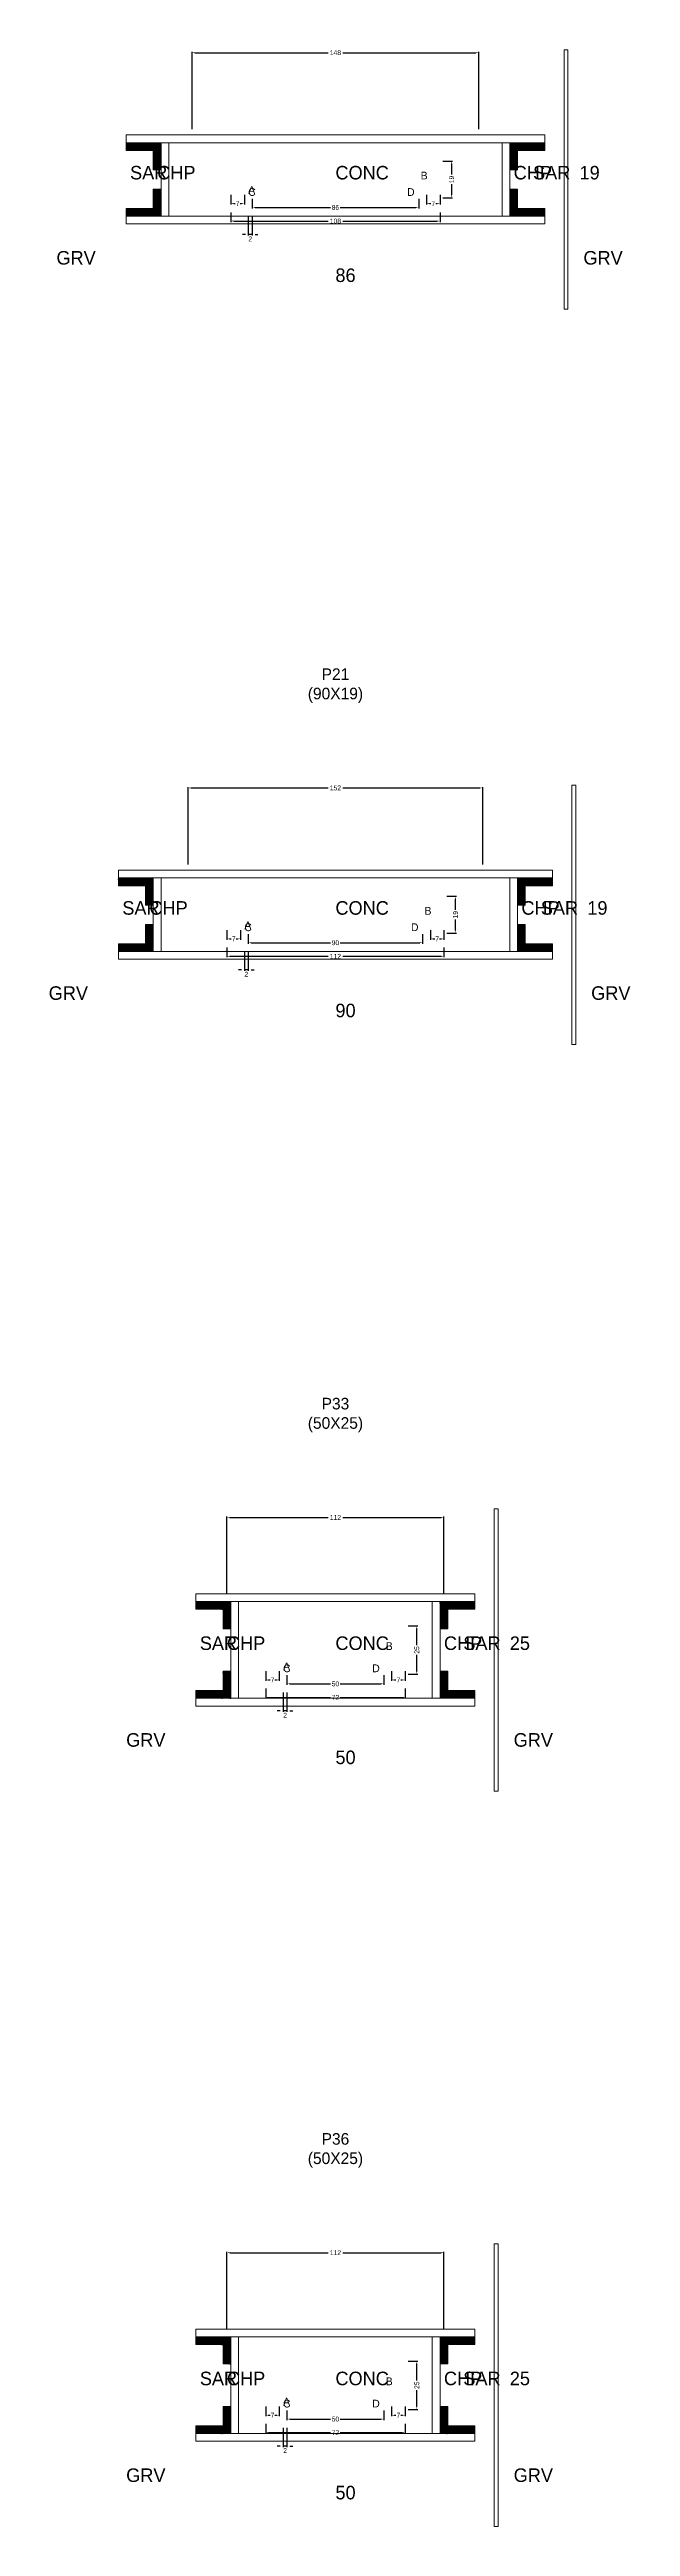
# Model space of a CAD drawing. Header units: centimetres. Extents: x -10500 to 4299, y -11026 to 295.
# Drawn here: x -148 to 152, y -3733 to -2453 of the extents above; entities that cross this region are included whole.
import ezdxf

# ---------------------------------------------------------------- set-up
doc = ezdxf.new("R2010")
doc.units = ezdxf.units.CM
for name, color, linetype in [('COTA', 241, 'Continuous'), ('Hachura', 251, 'Continuous'), ('NOMENCLATURA', 7, 'Continuous'), ('SARRAFO', 251, 'Continuous'), ('Texto Seção', 7, 'Continuous')]:
    doc.layers.add(name, color=color, linetype=linetype)
doc.dimstyles.new('cotax2', dxfattribs={"dimtxt": 2.5, "dimasz": 1.5, "dimexe": 0.5, "dimexo": 0.5, "dimgap": 0.5, "dimtad": 1, "dimcen": 2.5, "dimazin": 3, "dimtfac": 1, "dimtmove": 0, "dimatfit": 3})

# ---------------------------------------------------------------- blocks, each defined once
blk = doc.blocks.new('_CLOSEDFILLED')
at = {"color": 0, "linetype": 'BYBLOCK'}
blk.add_solid([(-1, 0.16), (0, 0), (-1, -0.16)], dxfattribs=at)
blk = doc.blocks.new('*D244')
for p, q in [((-54, -2537), (-54, -2542)), ((-52.5, -2541.5), (-3.75, -2541.5)), ((3.75, -2541.5), (52.5, -2541.5)), ((54, -2537), (54, -2542))]:
    blk.add_line(p, q)
at = {"layer": 'Defpoints'}
for p in [(-54, -2536.5), (-54, -2541.5), (54, -2536.5)]:
    blk.add_point(p, dxfattribs=at)
at = {"layer": 'COTA', "xscale": 1.5, "yscale": 1.5, "rotation": 180}
blk.add_blockref('_CLOSEDFILLED', (-54, -2541.5), dxfattribs=at)
at = {"layer": 'COTA', "xscale": 1.5, "yscale": 1.5}
blk.add_blockref('_CLOSEDFILLED', (54, -2541.5), dxfattribs=at)
at = {"layer": 'COTA', "insert": (0, -2541.5), "char_height": 2.5, "attachment_point": 5}
blk.add_mtext('108', dxfattribs=at)
blk = doc.blocks.new('*D245')
for p, q in [((-43, -2530), (-43, -2535)), ((-41.5, -2534.5), (-2.5, -2534.5)), ((2.5, -2534.5), (41.5, -2534.5)), ((43, -2530), (43, -2535))]:
    blk.add_line(p, q)
at = {"layer": 'Defpoints'}
for p in [(-43, -2529.5), (-43, -2534.5), (43, -2529.5)]:
    blk.add_point(p, dxfattribs=at)
at = {"layer": 'COTA', "xscale": 1.5, "yscale": 1.5, "rotation": 180}
blk.add_blockref('_CLOSEDFILLED', (-43, -2534.5), dxfattribs=at)
at = {"layer": 'COTA', "xscale": 1.5, "yscale": 1.5}
blk.add_blockref('_CLOSEDFILLED', (43, -2534.5), dxfattribs=at)
at = {"layer": 'COTA', "insert": (0, -2534.5), "char_height": 2.5, "attachment_point": 5}
blk.add_mtext('86', dxfattribs=at)
blk = doc.blocks.new('*D246')
for p, q in [((55.5, -2510.5), (60.5, -2510.5)), ((60, -2517.5), (60, -2512)), ((55.5, -2529.5), (60.5, -2529.5)), ((60, -2528), (60, -2522.5))]:
    blk.add_line(p, q)
at = {"layer": 'Defpoints'}
for p in [(55, -2510.5), (55, -2529.5), (60, -2529.5)]:
    blk.add_point(p, dxfattribs=at)
at = {"layer": 'COTA', "xscale": 1.5, "yscale": 1.5}
for p, rotation in [((60, -2510.5), 90), ((60, -2529.5), 270)]:
    blk.add_blockref('_CLOSEDFILLED', p, dxfattribs=dict(at, rotation=rotation))
at = {"layer": 'COTA', "insert": (60, -2520), "char_height": 2.5, "attachment_point": 5, "rotation": 90}
blk.add_mtext('19', dxfattribs=at)
blk = doc.blocks.new('*D247')
for p, q in [((-54, -2528), (-54, -2533)), ((-52.5, -2532.5), (-51.75, -2532.5)), ((-49.25, -2532.5), (-48.5, -2532.5)), ((-47, -2528), (-47, -2533))]:
    blk.add_line(p, q)
at = {"layer": 'Defpoints'}
for p in [(-54, -2527.5), (-54, -2532.5), (-47, -2527.5)]:
    blk.add_point(p, dxfattribs=at)
at = {"layer": 'COTA', "xscale": 1.5, "yscale": 1.5, "rotation": 180}
blk.add_blockref('_CLOSEDFILLED', (-54, -2532.5), dxfattribs=at)
at = {"layer": 'COTA', "xscale": 1.5, "yscale": 1.5}
blk.add_blockref('_CLOSEDFILLED', (-47, -2532.5), dxfattribs=at)
at = {"layer": 'COTA', "insert": (-50.5, -2532.5), "char_height": 2.5, "attachment_point": 5}
blk.add_mtext('7', dxfattribs=at)
blk = doc.blocks.new('*D248')
for p, q in [((47, -2528), (47, -2533)), ((48.5, -2532.5), (49.25, -2532.5)), ((51.75, -2532.5), (52.5, -2532.5)), ((54, -2528), (54, -2533))]:
    blk.add_line(p, q)
at = {"layer": 'Defpoints'}
for p in [(47, -2527.5), (47, -2532.5), (54, -2527.5)]:
    blk.add_point(p, dxfattribs=at)
at = {"layer": 'COTA', "xscale": 1.5, "yscale": 1.5, "rotation": 180}
blk.add_blockref('_CLOSEDFILLED', (47, -2532.5), dxfattribs=at)
at = {"layer": 'COTA', "xscale": 1.5, "yscale": 1.5}
blk.add_blockref('_CLOSEDFILLED', (54, -2532.5), dxfattribs=at)
at = {"layer": 'COTA', "insert": (50.5, -2532.5), "char_height": 2.5, "attachment_point": 5}
blk.add_mtext('7', dxfattribs=at)
blk = doc.blocks.new('*D249')
for p, q in [((-74, -2494), (-74, -2454)), ((-72.5, -2454.5), (-3.75, -2454.5)), ((3.75, -2454.5), (72.5, -2454.5)), ((74, -2494), (74, -2454))]:
    blk.add_line(p, q)
at = {"layer": 'Defpoints'}
for p in [(-74, -2454.5), (-74, -2494.5), (74, -2494.5)]:
    blk.add_point(p, dxfattribs=at)
at = {"layer": 'COTA', "xscale": 1.5, "yscale": 1.5, "rotation": 180}
blk.add_blockref('_CLOSEDFILLED', (-74, -2454.5), dxfattribs=at)
at = {"layer": 'COTA', "xscale": 1.5, "yscale": 1.5}
blk.add_blockref('_CLOSEDFILLED', (74, -2454.5), dxfattribs=at)
at = {"layer": 'COTA', "insert": (0, -2454.5), "char_height": 2.5, "attachment_point": 5}
blk.add_mtext('148', dxfattribs=at)
blk = doc.blocks.new('*D278')
for p, q in [((-56, -2917), (-56, -2922)), ((56, -2917), (56, -2922)), ((-54.5, -2921.5), (-3.75, -2921.5)), ((3.75, -2921.5), (54.5, -2921.5))]:
    blk.add_line(p, q)
at = {"layer": 'Defpoints'}
for p in [(-56, -2916.5), (56, -2916.5), (-56, -2921.5)]:
    blk.add_point(p, dxfattribs=at)
at = {"layer": 'COTA', "xscale": 1.5, "yscale": 1.5, "rotation": 180}
blk.add_blockref('_CLOSEDFILLED', (-56, -2921.5), dxfattribs=at)
at = {"layer": 'COTA', "xscale": 1.5, "yscale": 1.5}
blk.add_blockref('_CLOSEDFILLED', (56, -2921.5), dxfattribs=at)
at = {"layer": 'COTA', "insert": (0, -2921.5), "char_height": 2.5, "attachment_point": 5}
blk.add_mtext('112', dxfattribs=at)
blk = doc.blocks.new('*D279')
for p, q in [((-45, -2910), (-45, -2915)), ((-43.5, -2914.5), (-2.5, -2914.5)), ((2.5, -2914.5), (43.5, -2914.5)), ((45, -2910), (45, -2915))]:
    blk.add_line(p, q)
at = {"layer": 'Defpoints'}
for p in [(-45, -2909.5), (-45, -2914.5), (45, -2909.5)]:
    blk.add_point(p, dxfattribs=at)
at = {"layer": 'COTA', "xscale": 1.5, "yscale": 1.5, "rotation": 180}
blk.add_blockref('_CLOSEDFILLED', (-45, -2914.5), dxfattribs=at)
at = {"layer": 'COTA', "xscale": 1.5, "yscale": 1.5}
blk.add_blockref('_CLOSEDFILLED', (45, -2914.5), dxfattribs=at)
at = {"layer": 'COTA', "insert": (0, -2914.5), "char_height": 2.5, "attachment_point": 5}
blk.add_mtext('90', dxfattribs=at)
blk = doc.blocks.new('*D280')
for p, q in [((57.5, -2890.5), (62.5, -2890.5)), ((62, -2897.5), (62, -2892)), ((62, -2908), (62, -2902.5)), ((57.5, -2909.5), (62.5, -2909.5))]:
    blk.add_line(p, q)
at = {"layer": 'Defpoints'}
for p in [(57, -2890.5), (57, -2909.5), (62, -2909.5)]:
    blk.add_point(p, dxfattribs=at)
at = {"layer": 'COTA', "xscale": 1.5, "yscale": 1.5}
for p, rotation in [((62, -2890.5), 90), ((62, -2909.5), 270)]:
    blk.add_blockref('_CLOSEDFILLED', p, dxfattribs=dict(at, rotation=rotation))
at = {"layer": 'COTA', "insert": (62, -2900), "char_height": 2.5, "attachment_point": 5, "rotation": 90}
blk.add_mtext('19', dxfattribs=at)
blk = doc.blocks.new('*D281')
for p, q in [((-56, -2908), (-56, -2913)), ((-54.5, -2912.5), (-53.75, -2912.5)), ((-51.25, -2912.5), (-50.5, -2912.5)), ((-49, -2908), (-49, -2913))]:
    blk.add_line(p, q)
at = {"layer": 'Defpoints'}
for p in [(-56, -2907.5), (-56, -2912.5), (-49, -2907.5)]:
    blk.add_point(p, dxfattribs=at)
at = {"layer": 'COTA', "xscale": 1.5, "yscale": 1.5, "rotation": 180}
blk.add_blockref('_CLOSEDFILLED', (-56, -2912.5), dxfattribs=at)
at = {"layer": 'COTA', "xscale": 1.5, "yscale": 1.5}
blk.add_blockref('_CLOSEDFILLED', (-49, -2912.5), dxfattribs=at)
at = {"layer": 'COTA', "insert": (-52.5, -2912.5), "char_height": 2.5, "attachment_point": 5}
blk.add_mtext('7', dxfattribs=at)
blk = doc.blocks.new('*D282')
for p, q in [((49, -2908), (49, -2913)), ((50.5, -2912.5), (51.25, -2912.5)), ((53.75, -2912.5), (54.5, -2912.5)), ((56, -2908), (56, -2913))]:
    blk.add_line(p, q)
at = {"layer": 'Defpoints'}
for p in [(49, -2907.5), (49, -2912.5), (56, -2907.5)]:
    blk.add_point(p, dxfattribs=at)
at = {"layer": 'COTA', "xscale": 1.5, "yscale": 1.5, "rotation": 180}
blk.add_blockref('_CLOSEDFILLED', (49, -2912.5), dxfattribs=at)
at = {"layer": 'COTA', "xscale": 1.5, "yscale": 1.5}
blk.add_blockref('_CLOSEDFILLED', (56, -2912.5), dxfattribs=at)
at = {"layer": 'COTA', "insert": (52.5, -2912.5), "char_height": 2.5, "attachment_point": 5}
blk.add_mtext('7', dxfattribs=at)
blk = doc.blocks.new('*D283')
for p, q in [((-76, -2874), (-76, -2834)), ((-74.5, -2834.5), (-3.75, -2834.5)), ((3.75, -2834.5), (74.5, -2834.5)), ((76, -2874), (76, -2834))]:
    blk.add_line(p, q)
at = {"layer": 'Defpoints'}
for p in [(-76, -2834.5), (-76, -2874.5), (76, -2874.5)]:
    blk.add_point(p, dxfattribs=at)
at = {"layer": 'COTA', "xscale": 1.5, "yscale": 1.5, "rotation": 180}
blk.add_blockref('_CLOSEDFILLED', (-76, -2834.5), dxfattribs=at)
at = {"layer": 'COTA', "xscale": 1.5, "yscale": 1.5}
blk.add_blockref('_CLOSEDFILLED', (76, -2834.5), dxfattribs=at)
at = {"layer": 'COTA', "insert": (0, -2834.5), "char_height": 2.5, "attachment_point": 5}
blk.add_mtext('152', dxfattribs=at)
blk = doc.blocks.new('*D312')
for p, q in [((-36, -3300), (-36, -3305)), ((36, -3300), (36, -3305)), ((-34.5, -3304.5), (-2.5, -3304.5)), ((2.5, -3304.5), (34.5, -3304.5))]:
    blk.add_line(p, q)
at = {"layer": 'Defpoints'}
for p in [(-36, -3299.5), (36, -3299.5), (-36, -3304.5)]:
    blk.add_point(p, dxfattribs=at)
at = {"layer": 'COTA', "xscale": 1.5, "yscale": 1.5, "rotation": 180}
blk.add_blockref('_CLOSEDFILLED', (-36, -3304.5), dxfattribs=at)
at = {"layer": 'COTA', "xscale": 1.5, "yscale": 1.5}
blk.add_blockref('_CLOSEDFILLED', (36, -3304.5), dxfattribs=at)
at = {"layer": 'COTA', "insert": (0, -3304.5), "char_height": 2.5, "attachment_point": 5}
blk.add_mtext('72', dxfattribs=at)
blk = doc.blocks.new('*D313')
for p, q in [((-25, -3293), (-25, -3298)), ((-23.5, -3297.5), (-2.5, -3297.5)), ((2.5, -3297.5), (23.5, -3297.5)), ((25, -3293), (25, -3298))]:
    blk.add_line(p, q)
at = {"layer": 'Defpoints'}
for p in [(-25, -3292.5), (-25, -3297.5), (25, -3292.5)]:
    blk.add_point(p, dxfattribs=at)
at = {"layer": 'COTA', "xscale": 1.5, "yscale": 1.5, "rotation": 180}
blk.add_blockref('_CLOSEDFILLED', (-25, -3297.5), dxfattribs=at)
at = {"layer": 'COTA', "xscale": 1.5, "yscale": 1.5}
blk.add_blockref('_CLOSEDFILLED', (25, -3297.5), dxfattribs=at)
at = {"layer": 'COTA', "insert": (0, -3297.5), "char_height": 2.5, "attachment_point": 5}
blk.add_mtext('50', dxfattribs=at)
blk = doc.blocks.new('*D314')
for p, q in [((37.5, -3267.5), (42.5, -3267.5)), ((42, -3277.5), (42, -3269)), ((42, -3291), (42, -3282.5)), ((37.5, -3292.5), (42.5, -3292.5))]:
    blk.add_line(p, q)
at = {"layer": 'Defpoints'}
for p in [(37, -3267.5), (37, -3292.5), (42, -3292.5)]:
    blk.add_point(p, dxfattribs=at)
at = {"layer": 'COTA', "xscale": 1.5, "yscale": 1.5}
for p, rotation in [((42, -3267.5), 90), ((42, -3292.5), 270)]:
    blk.add_blockref('_CLOSEDFILLED', p, dxfattribs=dict(at, rotation=rotation))
at = {"layer": 'COTA', "insert": (42, -3280), "char_height": 2.5, "attachment_point": 5, "rotation": 90}
blk.add_mtext('25', dxfattribs=at)
blk = doc.blocks.new('*D315')
for p, q in [((-36, -3291), (-36, -3296)), ((-34.5, -3295.5), (-33.75, -3295.5)), ((-31.25, -3295.5), (-30.5, -3295.5)), ((-29, -3291), (-29, -3296))]:
    blk.add_line(p, q)
at = {"layer": 'Defpoints'}
for p in [(-36, -3290.5), (-36, -3295.5), (-29, -3290.5)]:
    blk.add_point(p, dxfattribs=at)
at = {"layer": 'COTA', "xscale": 1.5, "yscale": 1.5, "rotation": 180}
blk.add_blockref('_CLOSEDFILLED', (-36, -3295.5), dxfattribs=at)
at = {"layer": 'COTA', "xscale": 1.5, "yscale": 1.5}
blk.add_blockref('_CLOSEDFILLED', (-29, -3295.5), dxfattribs=at)
at = {"layer": 'COTA', "insert": (-32.5, -3295.5), "char_height": 2.5, "attachment_point": 5}
blk.add_mtext('7', dxfattribs=at)
blk = doc.blocks.new('*D316')
for p, q in [((29, -3291), (29, -3296)), ((30.5, -3295.5), (31.25, -3295.5)), ((33.75, -3295.5), (34.5, -3295.5)), ((36, -3291), (36, -3296))]:
    blk.add_line(p, q)
at = {"layer": 'Defpoints'}
for p in [(29, -3290.5), (29, -3295.5), (36, -3290.5)]:
    blk.add_point(p, dxfattribs=at)
at = {"layer": 'COTA', "xscale": 1.5, "yscale": 1.5, "rotation": 180}
blk.add_blockref('_CLOSEDFILLED', (29, -3295.5), dxfattribs=at)
at = {"layer": 'COTA', "xscale": 1.5, "yscale": 1.5}
blk.add_blockref('_CLOSEDFILLED', (36, -3295.5), dxfattribs=at)
at = {"layer": 'COTA', "insert": (32.5, -3295.5), "char_height": 2.5, "attachment_point": 5}
blk.add_mtext('7', dxfattribs=at)
blk = doc.blocks.new('*D317')
for p, q in [((-56, -3251), (-56, -3211)), ((-54.5, -3211.5), (-3.75, -3211.5)), ((3.75, -3211.5), (54.5, -3211.5)), ((56, -3251), (56, -3211))]:
    blk.add_line(p, q)
at = {"layer": 'Defpoints'}
for p in [(-56, -3211.5), (-56, -3251.5), (56, -3251.5)]:
    blk.add_point(p, dxfattribs=at)
at = {"layer": 'COTA', "xscale": 1.5, "yscale": 1.5, "rotation": 180}
blk.add_blockref('_CLOSEDFILLED', (-56, -3211.5), dxfattribs=at)
at = {"layer": 'COTA', "xscale": 1.5, "yscale": 1.5}
blk.add_blockref('_CLOSEDFILLED', (56, -3211.5), dxfattribs=at)
at = {"layer": 'COTA', "insert": (0, -3211.5), "char_height": 2.5, "attachment_point": 5}
blk.add_mtext('112', dxfattribs=at)
blk = doc.blocks.new('*D346')
for p, q in [((-36, -3680), (-36, -3685)), ((-34.5, -3684.5), (-2.5, -3684.5)), ((2.5, -3684.5), (34.5, -3684.5)), ((36, -3680), (36, -3685))]:
    blk.add_line(p, q)
at = {"layer": 'Defpoints'}
for p in [(-36, -3679.5), (-36, -3684.5), (36, -3679.5)]:
    blk.add_point(p, dxfattribs=at)
at = {"layer": 'COTA', "xscale": 1.5, "yscale": 1.5, "rotation": 180}
blk.add_blockref('_CLOSEDFILLED', (-36, -3684.5), dxfattribs=at)
at = {"layer": 'COTA', "xscale": 1.5, "yscale": 1.5}
blk.add_blockref('_CLOSEDFILLED', (36, -3684.5), dxfattribs=at)
at = {"layer": 'COTA', "insert": (0, -3684.5), "char_height": 2.5, "attachment_point": 5}
blk.add_mtext('72', dxfattribs=at)
blk = doc.blocks.new('*D347')
for p, q in [((-25, -3673), (-25, -3678)), ((25, -3673), (25, -3678)), ((-23.5, -3677.5), (-2.5, -3677.5)), ((2.5, -3677.5), (23.5, -3677.5))]:
    blk.add_line(p, q)
at = {"layer": 'Defpoints'}
for p in [(-25, -3672.5), (25, -3672.5), (-25, -3677.5)]:
    blk.add_point(p, dxfattribs=at)
at = {"layer": 'COTA', "xscale": 1.5, "yscale": 1.5, "rotation": 180}
blk.add_blockref('_CLOSEDFILLED', (-25, -3677.5), dxfattribs=at)
at = {"layer": 'COTA', "xscale": 1.5, "yscale": 1.5}
blk.add_blockref('_CLOSEDFILLED', (25, -3677.5), dxfattribs=at)
at = {"layer": 'COTA', "insert": (0, -3677.5), "char_height": 2.5, "attachment_point": 5}
blk.add_mtext('50', dxfattribs=at)
blk = doc.blocks.new('*D348')
for p, q in [((37.5, -3647.5), (42.5, -3647.5)), ((42, -3657.5), (42, -3649)), ((37.5, -3672.5), (42.5, -3672.5)), ((42, -3671), (42, -3662.5))]:
    blk.add_line(p, q)
at = {"layer": 'Defpoints'}
for p in [(37, -3647.5), (37, -3672.5), (42, -3672.5)]:
    blk.add_point(p, dxfattribs=at)
at = {"layer": 'COTA', "xscale": 1.5, "yscale": 1.5}
for p, rotation in [((42, -3647.5), 90), ((42, -3672.5), 270)]:
    blk.add_blockref('_CLOSEDFILLED', p, dxfattribs=dict(at, rotation=rotation))
at = {"layer": 'COTA', "insert": (42, -3660), "char_height": 2.5, "attachment_point": 5, "rotation": 90}
blk.add_mtext('25', dxfattribs=at)
blk = doc.blocks.new('*D349')
for p, q in [((-36, -3671), (-36, -3676)), ((-29, -3671), (-29, -3676)), ((-34.5, -3675.5), (-33.75, -3675.5)), ((-31.25, -3675.5), (-30.5, -3675.5))]:
    blk.add_line(p, q)
at = {"layer": 'Defpoints'}
for p in [(-36, -3670.5), (-29, -3670.5), (-36, -3675.5)]:
    blk.add_point(p, dxfattribs=at)
at = {"layer": 'COTA', "xscale": 1.5, "yscale": 1.5, "rotation": 180}
blk.add_blockref('_CLOSEDFILLED', (-36, -3675.5), dxfattribs=at)
at = {"layer": 'COTA', "xscale": 1.5, "yscale": 1.5}
blk.add_blockref('_CLOSEDFILLED', (-29, -3675.5), dxfattribs=at)
at = {"layer": 'COTA', "insert": (-32.5, -3675.5), "char_height": 2.5, "attachment_point": 5}
blk.add_mtext('7', dxfattribs=at)
blk = doc.blocks.new('*D350')
for p, q in [((29, -3671), (29, -3676)), ((36, -3671), (36, -3676)), ((30.5, -3675.5), (31.25, -3675.5)), ((33.75, -3675.5), (34.5, -3675.5))]:
    blk.add_line(p, q)
at = {"layer": 'Defpoints'}
for p in [(29, -3670.5), (36, -3670.5), (29, -3675.5)]:
    blk.add_point(p, dxfattribs=at)
at = {"layer": 'COTA', "xscale": 1.5, "yscale": 1.5, "rotation": 180}
blk.add_blockref('_CLOSEDFILLED', (29, -3675.5), dxfattribs=at)
at = {"layer": 'COTA', "xscale": 1.5, "yscale": 1.5}
blk.add_blockref('_CLOSEDFILLED', (36, -3675.5), dxfattribs=at)
at = {"layer": 'COTA', "insert": (32.5, -3675.5), "char_height": 2.5, "attachment_point": 5}
blk.add_mtext('7', dxfattribs=at)
blk = doc.blocks.new('*D351')
for p, q in [((-56, -3631), (-56, -3591)), ((-54.5, -3591.5), (-3.75, -3591.5)), ((3.75, -3591.5), (54.5, -3591.5)), ((56, -3631), (56, -3591))]:
    blk.add_line(p, q)
at = {"layer": 'Defpoints'}
for p in [(-56, -3591.5), (-56, -3631.5), (56, -3631.5)]:
    blk.add_point(p, dxfattribs=at)
at = {"layer": 'COTA', "xscale": 1.5, "yscale": 1.5, "rotation": 180}
blk.add_blockref('_CLOSEDFILLED', (-56, -3591.5), dxfattribs=at)
at = {"layer": 'COTA', "xscale": 1.5, "yscale": 1.5}
blk.add_blockref('_CLOSEDFILLED', (56, -3591.5), dxfattribs=at)
at = {"layer": 'COTA', "insert": (0, -3591.5), "char_height": 2.5, "attachment_point": 5}
blk.add_mtext('112', dxfattribs=at)

msp = doc.modelspace()

# ---------------------------------------------------------------- hatches: boundary and pattern name
at = {"layer": 'SARRAFO'}
h = msp.add_hatch(dxfattribs=at)
h.set_pattern_fill('SOLID', scale=2)
h.paths.add_polyline_path([(-108, -2505), (-94, -2505), (-94, -2501), (-108, -2501)])
h = msp.add_hatch(dxfattribs=at)
h.set_pattern_fill('SOLID', scale=2)
h.paths.add_polyline_path([(-94, -2515), (-90, -2515), (-90, -2501), (-94, -2501)])
h = msp.add_hatch(dxfattribs=at)
h.set_pattern_fill('SOLID', scale=2)
h.paths.add_polyline_path([(90, -2515), (94, -2515), (94, -2501), (90, -2501)])
h = msp.add_hatch(dxfattribs=at)
h.set_pattern_fill('SOLID', scale=2)
h.paths.add_polyline_path([(94, -2505), (108, -2505), (108, -2501), (94, -2501)])
h = msp.add_hatch(dxfattribs=at)
h.set_pattern_fill('SOLID', scale=2)
h.paths.add_polyline_path([(-94, -2539), (-90, -2539), (-90, -2525), (-94, -2525)])
h = msp.add_hatch(dxfattribs=at)
h.set_pattern_fill('SOLID', scale=2)
h.paths.add_polyline_path([(90, -2539), (94, -2539), (94, -2525), (90, -2525)])
h = msp.add_hatch(dxfattribs=at)
h.set_pattern_fill('SOLID', scale=2)
h.paths.add_polyline_path([(-108, -2539), (-94, -2539), (-94, -2535), (-108, -2535)])
h = msp.add_hatch(dxfattribs=at)
h.set_pattern_fill('SOLID', scale=2)
h.paths.add_polyline_path([(94, -2539), (108, -2539), (108, -2535), (94, -2535)])
h = msp.add_hatch(dxfattribs=at)
h.set_pattern_fill('SOLID', scale=2)
h.paths.add_polyline_path([(-112, -2885), (-98, -2885), (-98, -2881), (-112, -2881)])
h = msp.add_hatch(dxfattribs=at)
h.set_pattern_fill('SOLID', scale=2)
h.paths.add_polyline_path([(-98, -2895), (-94, -2895), (-94, -2881), (-98, -2881)])
h = msp.add_hatch(dxfattribs=at)
h.set_pattern_fill('SOLID', scale=2)
h.paths.add_polyline_path([(94, -2895), (98, -2895), (98, -2881), (94, -2881)])
h = msp.add_hatch(dxfattribs=at)
h.set_pattern_fill('SOLID', scale=2)
h.paths.add_polyline_path([(98, -2885), (112, -2885), (112, -2881), (98, -2881)])
h = msp.add_hatch(dxfattribs=at)
h.set_pattern_fill('SOLID', scale=2)
h.paths.add_polyline_path([(-98, -2919), (-94, -2919), (-94, -2905), (-98, -2905)])
h = msp.add_hatch(dxfattribs=at)
h.set_pattern_fill('SOLID', scale=2)
h.paths.add_polyline_path([(94, -2919), (98, -2919), (98, -2905), (94, -2905)])
h = msp.add_hatch(dxfattribs=at)
h.set_pattern_fill('SOLID', scale=2)
h.paths.add_polyline_path([(-112, -2919), (-98, -2919), (-98, -2915), (-112, -2915)])
h = msp.add_hatch(dxfattribs=at)
h.set_pattern_fill('SOLID', scale=2)
h.paths.add_polyline_path([(98, -2919), (112, -2919), (112, -2915), (98, -2915)])
h = msp.add_hatch(dxfattribs=at)
h.set_pattern_fill('SOLID', scale=2)
h.paths.add_polyline_path([(-72, -3259), (-58, -3259), (-58, -3255), (-72, -3255)])
h = msp.add_hatch(dxfattribs=at)
h.set_pattern_fill('SOLID', scale=2)
h.paths.add_polyline_path([(-58, -3269), (-54, -3269), (-54, -3255), (-58, -3255)])
h = msp.add_hatch(dxfattribs=at)
h.set_pattern_fill('SOLID', scale=2)
h.paths.add_polyline_path([(54, -3269), (58, -3269), (58, -3255), (54, -3255)])
h = msp.add_hatch(dxfattribs=at)
h.set_pattern_fill('SOLID', scale=2)
h.paths.add_polyline_path([(58, -3259), (72, -3259), (72, -3255), (58, -3255)])
h = msp.add_hatch(dxfattribs=at)
h.set_pattern_fill('SOLID', scale=2)
h.paths.add_polyline_path([(-72, -3305), (-58, -3305), (-58, -3301), (-72, -3301)])
h = msp.add_hatch(dxfattribs=at)
h.set_pattern_fill('SOLID', scale=2)
h.paths.add_polyline_path([(-58, -3305), (-54, -3305), (-54, -3291), (-58, -3291)])
h = msp.add_hatch(dxfattribs=at)
h.set_pattern_fill('SOLID', scale=2)
h.paths.add_polyline_path([(54, -3305), (58, -3305), (58, -3291), (54, -3291)])
h = msp.add_hatch(dxfattribs=at)
h.set_pattern_fill('SOLID', scale=2)
h.paths.add_polyline_path([(58, -3305), (72, -3305), (72, -3301), (58, -3301)])
h = msp.add_hatch(dxfattribs=at)
h.set_pattern_fill('SOLID', scale=2)
h.paths.add_polyline_path([(-72, -3639), (-58, -3639), (-58, -3635), (-72, -3635)])
h = msp.add_hatch(dxfattribs=at)
h.set_pattern_fill('SOLID', scale=2)
h.paths.add_polyline_path([(-58, -3649), (-54, -3649), (-54, -3635), (-58, -3635)])
h = msp.add_hatch(dxfattribs=at)
h.set_pattern_fill('SOLID', scale=2)
h.paths.add_polyline_path([(54, -3649), (58, -3649), (58, -3635), (54, -3635)])
h = msp.add_hatch(dxfattribs=at)
h.set_pattern_fill('SOLID', scale=2)
h.paths.add_polyline_path([(58, -3639), (72, -3639), (72, -3635), (58, -3635)])
h = msp.add_hatch(dxfattribs=at)
h.set_pattern_fill('SOLID', scale=2)
h.paths.add_polyline_path([(-58, -3685), (-54, -3685), (-54, -3671), (-58, -3671)])
h = msp.add_hatch(dxfattribs=at)
h.set_pattern_fill('SOLID', scale=2)
h.paths.add_polyline_path([(54, -3685), (58, -3685), (58, -3671), (54, -3671)])
h = msp.add_hatch(dxfattribs=at)
h.set_pattern_fill('SOLID', scale=2)
h.paths.add_polyline_path([(-72, -3685), (-58, -3685), (-58, -3681), (-72, -3681)])
h = msp.add_hatch(dxfattribs=at)
h.set_pattern_fill('SOLID', scale=2)
h.paths.add_polyline_path([(58, -3685), (72, -3685), (72, -3681), (58, -3681)])

# ---------------------------------------------------------------- linework, layer by layer
at = {"layer": 'Hachura', "lineweight": 13}
for points in [[(118, -2587), (120, -2587), (120, -2453), (118, -2453)], [(122, -2967), (124, -2967), (124, -2833), (122, -2833)], [(82, -3353), (84, -3353), (84, -3207), (82, -3207)], [(82, -3733), (84, -3733), (84, -3587), (82, -3587)]]:
    msp.add_lwpolyline(points, close=True, dxfattribs=at)
at = {"layer": 'Hachura', "lineweight": 18}
for points in [[(-108, -2501), (108, -2501), (108, -2497), (-108, -2497)], [(-90, -2539), (-86, -2539), (-86, -2501), (-90, -2501)], [(86, -2539), (90, -2539), (90, -2501), (86, -2501)], [(-108, -2543), (108, -2543), (108, -2539), (-108, -2539)], [(-112, -2881), (112, -2881), (112, -2877), (-112, -2877)], [(-94, -2919), (-90, -2919), (-90, -2881), (-94, -2881)], [(90, -2919), (94, -2919), (94, -2881), (90, -2881)], [(-112, -2923), (112, -2923), (112, -2919), (-112, -2919)], [(-72, -3255), (72, -3255), (72, -3251), (-72, -3251)], [(-54, -3305), (-50, -3305), (-50, -3255), (-54, -3255)], [(50, -3305), (54, -3305), (54, -3255), (50, -3255)], [(-72, -3309), (72, -3309), (72, -3305), (-72, -3305)], [(-72, -3635), (72, -3635), (72, -3631), (-72, -3631)], [(-54, -3685), (-50, -3685), (-50, -3635), (-54, -3635)], [(50, -3685), (54, -3685), (54, -3635), (50, -3635)], [(-72, -3689), (72, -3689), (72, -3685), (-72, -3685)]]:
    msp.add_lwpolyline(points, close=True, dxfattribs=at)
at = {"layer": 'SARRAFO', "lineweight": 13}
for points in [[(-108, -2505), (-94, -2505), (-94, -2501), (-108, -2501)], [(-94, -2515), (-90, -2515), (-90, -2501), (-94, -2501)], [(90, -2515), (94, -2515), (94, -2501), (90, -2501)], [(94, -2505), (108, -2505), (108, -2501), (94, -2501)], [(-94, -2539), (-90, -2539), (-90, -2525), (-94, -2525)], [(90, -2539), (94, -2539), (94, -2525), (90, -2525)], [(-108, -2539), (-94, -2539), (-94, -2535), (-108, -2535)], [(94, -2539), (108, -2539), (108, -2535), (94, -2535)], [(-112, -2885), (-98, -2885), (-98, -2881), (-112, -2881)], [(-98, -2895), (-94, -2895), (-94, -2881), (-98, -2881)], [(94, -2895), (98, -2895), (98, -2881), (94, -2881)], [(98, -2885), (112, -2885), (112, -2881), (98, -2881)], [(-98, -2919), (-94, -2919), (-94, -2905), (-98, -2905)], [(94, -2919), (98, -2919), (98, -2905), (94, -2905)], [(-112, -2919), (-98, -2919), (-98, -2915), (-112, -2915)], [(98, -2919), (112, -2919), (112, -2915), (98, -2915)], [(-72, -3259), (-58, -3259), (-58, -3255), (-72, -3255)], [(-58, -3269), (-54, -3269), (-54, -3255), (-58, -3255)], [(54, -3269), (58, -3269), (58, -3255), (54, -3255)], [(58, -3259), (72, -3259), (72, -3255), (58, -3255)], [(-72, -3305), (-58, -3305), (-58, -3301), (-72, -3301)], [(-58, -3305), (-54, -3305), (-54, -3291), (-58, -3291)], [(54, -3305), (58, -3305), (58, -3291), (54, -3291)], [(58, -3305), (72, -3305), (72, -3301), (58, -3301)], [(-72, -3639), (-58, -3639), (-58, -3635), (-72, -3635)], [(-58, -3649), (-54, -3649), (-54, -3635), (-58, -3635)], [(54, -3649), (58, -3649), (58, -3635), (54, -3635)], [(58, -3639), (72, -3639), (72, -3635), (58, -3635)], [(-58, -3685), (-54, -3685), (-54, -3671), (-58, -3671)], [(54, -3685), (58, -3685), (58, -3671), (54, -3671)], [(-72, -3685), (-58, -3685), (-58, -3681), (-72, -3681)], [(58, -3685), (72, -3685), (72, -3681), (58, -3681)]]:
    msp.add_lwpolyline(points, close=True, dxfattribs=at)

# ---------------------------------------------------------------- texts
at = {"layer": 'NOMENCLATURA'}
for s, p in [('B', (44, -2520)), ('A', (-45, -2527.5)), ('C', (-45, -2528.5)), ('D', (37, -2528.5)), ('A', (-47, -2907.5)), ('C', (-47, -2908.5)), ('D', (39, -2908.5)), ('B', (46, -2900)), ('B', (26, -3280)), ('A', (-27, -3290.5)), ('C', (-27, -3291.5)), ('D', (19, -3291.5)), ('B', (26, -3660)), ('A', (-27, -3670.5)), ('C', (-27, -3671.5)), ('D', (19, -3671.5))]:
    msp.add_text(s, height=4, dxfattribs=at).set_placement(p)
at = {"layer": 'NOMENCLATURA', "char_height": 6, "attachment_point": 8}
for s, insert in [('P21\\P(90X19)', (0, -2790.5)), ('P33\\P(50X25)', (0, -3167.5)), ('P36\\P(50X25)', (0, -3547.5))]:
    msp.add_mtext(s, dxfattribs=dict(at, insert=insert))
at = {"layer": 'Texto Seção'}
for s, p in [('SAR', (-106, -2520)), ('CHP', (-92, -2520)), ('CONC', (0, -2520)), ('CHP', (92, -2520)), ('SAR', (102, -2520)), ('19', (126, -2520)), ('GRV', (-144, -2564)), ('GRV', (128, -2564)), ('86', (0, -2573)), ('SAR', (-110, -2900)), ('CHP', (-96, -2900)), ('CONC', (0, -2900)), ('CHP', (96, -2900)), ('SAR', (106, -2900)), ('19', (130, -2900)), ('GRV', (-148, -2944)), ('GRV', (132, -2944)), ('90', (0, -2953)), ('SAR', (-70, -3280)), ('CHP', (-56, -3280)), ('CONC', (0, -3280)), ('CHP', (56, -3280)), ('SAR', (66, -3280)), ('25', (90, -3280)), ('GRV', (-108, -3330)), ('GRV', (92, -3330)), ('50', (0, -3339)), ('SAR', (-70, -3660)), ('CHP', (-56, -3660)), ('CONC', (0, -3660)), ('CHP', (56, -3660)), ('SAR', (66, -3660)), ('25', (90, -3660)), ('GRV', (-108, -3710)), ('50', (0, -3719)), ('GRV', (92, -3710))]:
    msp.add_text(s, height=7, dxfattribs=at).set_placement(p)

# ---------------------------------------------------------------- dimensions: what is measured, and where the dimension line sits
at = {"layer": 'COTA'}
for base, p1, p2, picture, middle in [((-74, -2454.5), (-74, -2494.5), (74, -2494.5), '*D249', (0, -2454.5)), ((-54, -2532.5), (-54, -2527.5), (-47, -2527.5), '*D247', (-50.5, -2532.5)), ((-43, -2534.5), (-43, -2529.5), (43, -2529.5), '*D245', (0, -2534.5)), ((47, -2532.5), (47, -2527.5), (54, -2527.5), '*D248', (50.5, -2532.5)), ((-54, -2541.5), (-54, -2536.5), (54, -2536.5), '*D244', (0, -2541.5)), ((-76, -2834.5), (-76, -2874.5), (76, -2874.5), '*D283', (0, -2834.5)), ((-56, -2912.5), (-56, -2907.5), (-49, -2907.5), '*D281', (-52.5, -2912.5)), ((-56, -2921.5), (-56, -2916.5), (56, -2916.5), '*D278', (0, -2921.5)), ((-45, -2914.5), (-45, -2909.5), (45, -2909.5), '*D279', (0, -2914.5)), ((49, -2912.5), (49, -2907.5), (56, -2907.5), '*D282', (52.5, -2912.5)), ((-56, -3211.5), (-56, -3251.5), (56, -3251.5), '*D317', (0, -3211.5)), ((-36, -3295.5), (-36, -3290.5), (-29, -3290.5), '*D315', (-32.5, -3295.5)), ((-36, -3304.5), (-36, -3299.5), (36, -3299.5), '*D312', (0, -3304.5)), ((-25, -3297.5), (-25, -3292.5), (25, -3292.5), '*D313', (0, -3297.5)), ((29, -3295.5), (29, -3290.5), (36, -3290.5), '*D316', (32.5, -3295.5)), ((-56, -3591.5), (-56, -3631.5), (56, -3631.5), '*D351', (0, -3591.5)), ((-36, -3675.5), (-36, -3670.5), (-29, -3670.5), '*D349', (-32.5, -3675.5)), ((-25, -3677.5), (-25, -3672.5), (25, -3672.5), '*D347', (0, -3677.5)), ((29, -3675.5), (29, -3670.5), (36, -3670.5), '*D350', (32.5, -3675.5)), ((-36, -3684.5), (-36, -3679.5), (36, -3679.5), '*D346', (0, -3684.5))]:
    dim = msp.add_linear_dim(base=base, p1=p1, p2=p2, dimstyle='cotax2', dxfattribs=at)
    dim.commit()
    dim.dimension.update_dxf_attribs({"geometry": picture, "text_midpoint": middle})
for base, p1, p2, picture, middle in [((60, -2529.5), (55, -2529.5), (55, -2510.5), '*D246', (60, -2520)), ((62, -2909.5), (57, -2909.5), (57, -2890.5), '*D280', (62, -2900)), ((42, -3292.5), (37, -3292.5), (37, -3267.5), '*D314', (42, -3280)), ((42, -3672.5), (37, -3672.5), (37, -3647.5), '*D348', (42, -3660))]:
    dim = msp.add_linear_dim(base=base, p1=p1, p2=p2, angle=90, dimstyle='cotax2', dxfattribs=at)
    dim.commit()
    dim.dimension.update_dxf_attribs({"geometry": picture, "text_midpoint": middle})
for base, p1, p2 in [((-43, -2548.5), (-43, -2538.5), (-45, -2538.5)), ((-45, -2928.5), (-45, -2918.5), (-47, -2918.5)), ((-25, -3311.5), (-25, -3301.5), (-27, -3301.5)), ((-25, -3691.5), (-25, -3681.5), (-27, -3681.5))]:
    msp.add_linear_dim(base=base, p1=p1, p2=p2, dimstyle='cotax2', dxfattribs=at).render()

doc.saveas('drawing.dxf')
